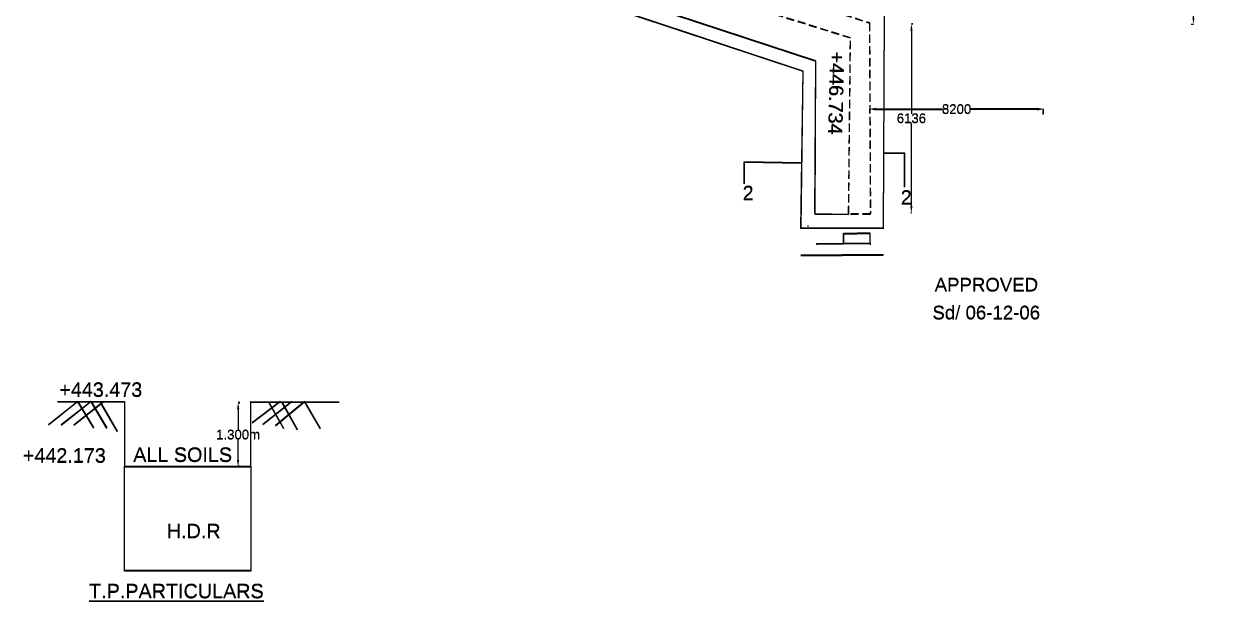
# Model space of a CAD drawing. Header units: inches. Extents: x 112 to 101600, y 95 to 62139.
# Drawn here: x 63748 to 101521, y 1559 to 19922 of the extents above; entities that cross this region are included whole.
import ezdxf

# ---------------------------------------------------------------- set-up
doc = ezdxf.new("R2010")
doc.units = ezdxf.units.IN
doc.header["$MEASUREMENT"] = 0
doc.linetypes.add('HIDDEN2', pattern=[0.1875, 0.125, -0.0625])
for name, color, linetype in [('DIM', 7, 'Continuous'), ('DIMENSION', 255, 'Continuous'), ('DRAWING', 7, 'Continuous'), ('TEXT', 255, 'Continuous')]:
    doc.layers.add(name, color=color, linetype=linetype)
doc.styles.add('Annotative', font='arial.ttf')
doc.styles.get("Standard").update_dxf_attribs({"font": 'arial.ttf'})
doc.dimstyles.new('HOZ', dxfattribs={"dimtxt": 300, "dimasz": 200, "dimexe": 0.18, "dimexo": 0.0625, "dimgap": 0.09, "dimtad": 0, "dimtih": 1, "dimtoh": 1, "dimdec": 0, "dimzin": 0, "dimdsep": 46, "dimtxsty": 'Standard', "dimcen": 0, "dimadec": 0, "dimazin": 0, "dimtfac": 1, "dimtdec": 0, "dimtofl": 0, "dimtmove": 0, "dimatfit": 3, "dimfxl": 1, "dimtolj": 1, "dimtzin": 0, "dimarcsym": 0})
doc.dimstyles.get("Standard").update_dxf_attribs({"dimtxt": 0.18, "dimasz": 0.18, "dimexe": 0.18, "dimexo": 0.0625, "dimgap": 0.09, "dimtad": 0, "dimtih": 1, "dimtoh": 1, "dimdec": 4, "dimzin": 0, "dimdsep": 46, "dimtxsty": 'Standard', "dimblk": 'OBLIQUE', "dimcen": 0.09, "dimadec": 0, "dimazin": 0, "dimtfac": 1, "dimtdec": 4, "dimtofl": 0, "dimtmove": 0, "dimatfit": 3, "dimfxl": 1, "dimtolj": 1, "dimtzin": 0, "dimarcsym": 0})

# ---------------------------------------------------------------- blocks, each defined once
blk = doc.blocks.new('_Oblique')
at = {"color": 0, "linetype": 'ByBlock', "lineweight": -2}
blk.add_line((-0.5, -0.5), (0.5, 0.5), dxfattribs=at)
blk = doc.blocks.new('*D34')
at = {"layer": 'Defpoints', "color": 0, "transparency": 16777216}
for p in [(88686, 13471), (88692, 13471), (88692, 13470)]:
    blk.add_point(p, dxfattribs=at)
at = {"layer": 'DIMENSION', "color": 0, "lineweight": -2, "transparency": 16777216}
for p, q in [((88686, 13471), (88686, 13470)), ((88686, 13470), (88689, 13470)), ((88692, 13470), (88690, 13470)), ((88692, 13471), (88692, 13470))]:
    blk.add_line(p, q, dxfattribs=at)
at = {"layer": 'DIMENSION', "color": 0, "lineweight": -2, "transparency": 16777216, "xscale": 0.18, "yscale": 0.18, "zscale": 0.18, "rotation": 180}
blk.add_blockref('_Oblique', (88686, 13470), dxfattribs=at)
at = {"layer": 'DIMENSION', "color": 0, "lineweight": -2, "transparency": 16777216, "xscale": 0.18, "yscale": 0.18, "zscale": 0.18}
blk.add_blockref('_Oblique', (88692, 13470), dxfattribs=at)
at = {"layer": 'DIMENSION', "color": 0, "transparency": 16777216, "insert": (88689, 13470), "char_height": 0.18, "attachment_point": 5}
blk.add_mtext('\\A1;5800', dxfattribs=at)
blk = doc.blocks.new('_ArchTick')
at = {"color": 0, "linetype": 'ByBlock', "const_width": 0.15}
blk.add_lwpolyline([(-0.5, -0.5), (0.5, 0.5)], dxfattribs=at)
blk = doc.blocks.new('*D2')
at = {"layer": 'Defpoints', "color": 0, "transparency": 16777216}
blk.add_point((88698, 13476), dxfattribs=at)
blk.add_point((88698, 13476), dxfattribs=at)
blk.add_point((88698, 13476), dxfattribs=at)
at = {"layer": 'TEXT', "color": 0, "linetype": 'Continuous', "lineweight": -2, "transparency": 16777216}
blk.add_line((88698, 13476), (88698, 13476), dxfattribs=at)
at = {"layer": 'TEXT', "color": 0, "lineweight": -2, "transparency": 16777216}
blk.add_line((88698, 13476), (88698, 13476), dxfattribs=at)
blk.add_line((88698, 13476), (88698, 13476), dxfattribs=at)
blk.add_line((88698, 13476), (88698, 13476), dxfattribs=at)
at = {"layer": 'TEXT', "color": 0, "lineweight": -2, "transparency": 16777216, "xscale": 0.18, "yscale": 0.18, "zscale": 0.18}
for rotation in [90, 270]:
    blk.add_blockref('_ArchTick', (88698, 13476), dxfattribs=dict(at, rotation=rotation))
at = {"layer": 'TEXT', "color": 0, "transparency": 16777216, "insert": (88698, 13476), "char_height": 0.13, "attachment_point": 5, "rotation": 90, "style": 'Annotative'}
blk.add_mtext('\\A1;650', dxfattribs=at)
blk = doc.blocks.new('*D50')
at = {"layer": 'Defpoints', "color": 0, "transparency": 16777216}
for p in [(100909, 35101), (100883, 19910), (100953, 19910)]:
    blk.add_point(p, dxfattribs=at)
at = {"layer": 'DIM', "color": 0, "lineweight": -2, "transparency": 16777216}
for p, q in [((100909, 35101), (100953, 35101)), ((100953, 34901), (100953, 27619)), ((100953, 20110), (100953, 27312)), ((100884, 19910), (100953, 19910))]:
    blk.add_line(p, q, dxfattribs=at)
at = {"layer": 'DIM', "color": 0, "transparency": 16777216}
for points in [[(100920, 34901), (100987, 34901), (100953, 35101)], [(100920, 20110), (100987, 20110), (100953, 19910)]]:
    blk.add_solid(points, dxfattribs=at)
at = {"layer": 'DIM', "color": 0, "transparency": 16777216, "insert": (100953, 27466), "char_height": 300, "attachment_point": 5}
blk.add_mtext('\\A1;14000', dxfattribs=at)
blk = doc.blocks.new('*D51')
at = {"layer": 'Defpoints', "color": 0, "transparency": 16777216}
for p in [(90661, 17070), (96177, 17198), (96177, 17038)]:
    blk.add_point(p, dxfattribs=at)
at = {"layer": 'DIM', "color": 0, "lineweight": -2, "transparency": 16777216}
for p, q in [((90661, 17070), (90661, 17198)), ((90861, 17198), (92971, 17198)), ((95977, 17198), (93867, 17198)), ((96177, 17038), (96177, 17198))]:
    blk.add_line(p, q, dxfattribs=at)
at = {"layer": 'DIM', "color": 0, "transparency": 16777216}
for points in [[(90861, 17231), (90861, 17165), (90661, 17198)], [(95977, 17231), (95977, 17165), (96177, 17198)]]:
    blk.add_solid(points, dxfattribs=at)
at = {"layer": 'DIM', "color": 0, "transparency": 16777216, "insert": (93419, 17198), "char_height": 300, "attachment_point": 5}
blk.add_mtext('\\A1;8200', dxfattribs=at)
blk = doc.blocks.new('*D23')
at = {"layer": 'Defpoints', "color": 0, "transparency": 16777216}
for p in [(92021, 19899), (91962, 13913), (91982, 13913)]:
    blk.add_point(p, dxfattribs=at)
at = {"layer": 'DIM', "color": 0, "lineweight": -2, "transparency": 16777216}
for p, q in [((92021, 19899), (91982, 19899)), ((91982, 19699), (91982, 17059)), ((91982, 14113), (91982, 16753)), ((91962, 13913), (91982, 13913))]:
    blk.add_line(p, q, dxfattribs=at)
at = {"layer": 'DIM', "color": 0, "transparency": 16777216}
for points in [[(91948, 19699), (92015, 19699), (91982, 19899)], [(91948, 14113), (92015, 14113), (91982, 13913)]]:
    blk.add_solid(points, dxfattribs=at)
at = {"layer": 'DIM', "color": 0, "transparency": 16777216, "insert": (91982, 16906), "char_height": 300, "attachment_point": 5}
blk.add_mtext('\\A1;6136', dxfattribs=at)
blk = doc.blocks.new('*D57')
at = {"layer": 'Defpoints', "color": 0, "transparency": 16777216}
for p in [(70620, 7858), (70565, 5838), (70620, 5838)]:
    blk.add_point(p, dxfattribs=at)
at = {"layer": 'DIM', "color": 0, "lineweight": -2, "transparency": 16777216}
for p, q in [((70620, 7858), (70565, 7858)), ((70565, 7658), (70565, 7001)), ((70565, 6038), (70565, 6695)), ((70620, 5838), (70565, 5838))]:
    blk.add_line(p, q, dxfattribs=at)
at = {"layer": 'DIM', "color": 0, "transparency": 16777216}
for points in [[(70531, 7658), (70598, 7658), (70565, 7858)], [(70531, 6038), (70598, 6038), (70565, 5838)]]:
    blk.add_solid(points, dxfattribs=at)
at = {"layer": 'DIM', "color": 0, "transparency": 16777216, "insert": (70565, 6848), "char_height": 300, "attachment_point": 5}
blk.add_mtext('\\A1;1.300m', dxfattribs=at)
blk = doc.blocks.new('*D31')
at = {"layer": 'Defpoints', "color": 0, "transparency": 16777216}
for p in [(88467, 12555), (91086, 12555), (91086, 12555)]:
    blk.add_point(p, dxfattribs=at)
at = {"layer": 'DIMENSION', "color": 0, "lineweight": -2, "transparency": 16777216}
for p, q in [((88467, 12555), (88467, 12555)), ((88467, 12555), (89776, 12555)), ((91086, 12555), (89777, 12555)), ((91086, 12555), (91086, 12555))]:
    blk.add_line(p, q, dxfattribs=at)
at = {"layer": 'DIMENSION', "color": 0, "lineweight": -2, "transparency": 16777216, "xscale": 0.18, "yscale": 0.18, "zscale": 0.18, "rotation": 180}
blk.add_blockref('_Oblique', (88467, 12555), dxfattribs=at)
at = {"layer": 'DIMENSION', "color": 0, "lineweight": -2, "transparency": 16777216, "xscale": 0.18, "yscale": 0.18, "zscale": 0.18}
blk.add_blockref('_Oblique', (91086, 12555), dxfattribs=at)
at = {"layer": 'DIMENSION', "color": 0, "transparency": 16777216, "insert": (89776, 12555), "char_height": 0.18, "attachment_point": 5}
blk.add_mtext('\\A1;2600', dxfattribs=at)
blk = doc.blocks.new('*D32')
at = {"layer": 'Defpoints', "color": 0, "transparency": 16777216}
for p in [(88976, 12889), (90681, 12921), (90681, 12889)]:
    blk.add_point(p, dxfattribs=at)
at = {"layer": 'DIM', "color": 0, "lineweight": -2, "transparency": 16777216}
for p, q in [((88976, 12889), (88976, 12921)), ((88976, 12921), (89828, 12921)), ((90681, 12921), (89829, 12921)), ((90681, 12889), (90681, 12921))]:
    blk.add_line(p, q, dxfattribs=at)
at = {"layer": 'DIM', "color": 0, "lineweight": -2, "transparency": 16777216, "xscale": 0.18, "yscale": 0.18, "zscale": 0.18, "rotation": 180}
blk.add_blockref('_Oblique', (88976, 12921), dxfattribs=at)
at = {"layer": 'DIM', "color": 0, "lineweight": -2, "transparency": 16777216, "xscale": 0.18, "yscale": 0.18, "zscale": 0.18}
blk.add_blockref('_Oblique', (90681, 12921), dxfattribs=at)
at = {"layer": 'DIM', "color": 0, "transparency": 16777216, "insert": (89828, 12921), "char_height": 0.18, "attachment_point": 5}
blk.add_mtext('\\A1;1800', dxfattribs=at)
blk = doc.blocks.new('*D33')
at = {"layer": 'Defpoints', "color": 0, "transparency": 16777216}
for p in [(90668, 13247), (89828, 12921), (90668, 12921)]:
    blk.add_point(p, dxfattribs=at)
at = {"layer": 'DIMENSION', "color": 0, "lineweight": -2, "transparency": 16777216}
for p, q in [((89828, 12921), (89828, 13247)), ((89828, 13247), (90248, 13247)), ((90668, 13247), (90249, 13247)), ((90668, 12921), (90668, 13247))]:
    blk.add_line(p, q, dxfattribs=at)
at = {"layer": 'DIMENSION', "color": 0, "lineweight": -2, "transparency": 16777216, "xscale": 0.18, "yscale": 0.18, "zscale": 0.18, "rotation": 180}
blk.add_blockref('_Oblique', (89828, 13247), dxfattribs=at)
at = {"layer": 'DIMENSION', "color": 0, "lineweight": -2, "transparency": 16777216, "xscale": 0.18, "yscale": 0.18, "zscale": 0.18}
blk.add_blockref('_Oblique', (90668, 13247), dxfattribs=at)
at = {"layer": 'DIMENSION', "color": 0, "transparency": 16777216, "insert": (90248, 13247), "char_height": 0.18, "attachment_point": 5}
blk.add_mtext('\\A1;600', dxfattribs=at)
blk = doc.blocks.new('*D97')
at = {"layer": 'Defpoints', "color": 0, "transparency": 16777216}
for p in [(88691, 13488), (88697, 13488), (88697, 13488)]:
    blk.add_point(p, dxfattribs=at)
at = {"layer": 'DIMENSION', "color": 0, "lineweight": -2, "transparency": 16777216}
for p, q in [((88691, 13488), (88691, 13488)), ((88691, 13488), (88693, 13488)), ((88697, 13488), (88694, 13488)), ((88697, 13488), (88697, 13488))]:
    blk.add_line(p, q, dxfattribs=at)
at = {"layer": 'DIMENSION', "color": 0, "lineweight": -2, "transparency": 16777216, "xscale": 0.18, "yscale": 0.18, "zscale": 0.18, "rotation": 180}
blk.add_blockref('_Oblique', (88691, 13488), dxfattribs=at)
at = {"layer": 'DIMENSION', "color": 0, "lineweight": -2, "transparency": 16777216, "xscale": 0.18, "yscale": 0.18, "zscale": 0.18}
blk.add_blockref('_Oblique', (88697, 13488), dxfattribs=at)
at = {"layer": 'DIMENSION', "color": 0, "transparency": 16777216, "insert": (88694, 13488), "char_height": 0.18, "attachment_point": 5}
blk.add_mtext('\\A1;5800', dxfattribs=at)
blk = doc.blocks.new('*D65')
at = {"layer": 'Defpoints', "color": 0, "transparency": 16777216}
for p in [(88702, 13494), (88702, 13493), (88702, 13493)]:
    blk.add_point(p, dxfattribs=at)
at = {"layer": 'TEXT', "color": 0, "linetype": 'Continuous', "lineweight": -2, "transparency": 16777216}
blk.add_line((88702, 13494), (88703, 13494), dxfattribs=at)
at = {"layer": 'TEXT', "color": 0, "lineweight": -2, "transparency": 16777216}
for p, q in [((88702, 13494), (88702, 13494)), ((88702, 13493), (88703, 13493)), ((88702, 13493), (88702, 13493))]:
    blk.add_line(p, q, dxfattribs=at)
at = {"layer": 'TEXT', "color": 0, "lineweight": -2, "transparency": 16777216, "xscale": 0.18, "yscale": 0.18, "zscale": 0.18}
for p, rotation in [((88702, 13494), 90), ((88702, 13493), 270)]:
    blk.add_blockref('_ArchTick', p, dxfattribs=dict(at, rotation=rotation))
at = {"layer": 'TEXT', "color": 0, "transparency": 16777216, "insert": (88702, 13494), "char_height": 0.13, "attachment_point": 5, "rotation": 90, "style": 'Annotative'}
blk.add_mtext('\\A1;650', dxfattribs=at)
blk = doc.blocks.new('*D114')
at = {"layer": 'Defpoints', "color": 0, "transparency": 16777216}
for p in [(90665, 17087), (96181, 17215), (96181, 17055)]:
    blk.add_point(p, dxfattribs=at)
at = {"layer": 'DIM', "color": 0, "lineweight": -2, "transparency": 16777216}
for p, q in [((90665, 17087), (90665, 17216)), ((90865, 17215), (92976, 17215)), ((95981, 17215), (93871, 17215)), ((96181, 17055), (96181, 17216))]:
    blk.add_line(p, q, dxfattribs=at)
at = {"layer": 'DIM', "color": 0, "transparency": 16777216}
for points in [[(90865, 17249), (90865, 17182), (90665, 17215)], [(95981, 17249), (95981, 17182), (96181, 17215)]]:
    blk.add_solid(points, dxfattribs=at)
at = {"layer": 'DIM', "color": 0, "transparency": 16777216, "insert": (93423, 17215), "char_height": 300, "attachment_point": 5}
blk.add_mtext('\\A1;8200', dxfattribs=at)
blk = doc.blocks.new('*D86')
at = {"layer": 'Defpoints', "color": 0, "transparency": 16777216}
for p in [(92025, 19916), (91966, 13931), (91986, 13931)]:
    blk.add_point(p, dxfattribs=at)
at = {"layer": 'DIM', "color": 0, "lineweight": -2, "transparency": 16777216}
for p, q in [((92025, 19916), (91986, 19916)), ((91986, 19716), (91986, 17077)), ((91986, 14131), (91986, 16770)), ((91966, 13931), (91986, 13931))]:
    blk.add_line(p, q, dxfattribs=at)
at = {"layer": 'DIM', "color": 0, "transparency": 16777216}
for points in [[(91953, 19716), (92020, 19716), (91986, 19916)], [(91953, 14131), (92020, 14131), (91986, 13931)]]:
    blk.add_solid(points, dxfattribs=at)
at = {"layer": 'DIM', "color": 0, "transparency": 16777216, "insert": (91986, 16923), "char_height": 300, "attachment_point": 5}
blk.add_mtext('\\A1;6136', dxfattribs=at)
blk = doc.blocks.new('*D120')
at = {"layer": 'Defpoints', "color": 0, "transparency": 16777216}
for p in [(70624, 7876), (70569, 5855), (70624, 5855)]:
    blk.add_point(p, dxfattribs=at)
at = {"layer": 'DIM', "color": 0, "lineweight": -2, "transparency": 16777216}
for p, q in [((70624, 7876), (70569, 7876)), ((70569, 7676), (70569, 7019)), ((70569, 6055), (70569, 6712)), ((70624, 5855), (70569, 5855))]:
    blk.add_line(p, q, dxfattribs=at)
at = {"layer": 'DIM', "color": 0, "transparency": 16777216}
for points in [[(70536, 7676), (70603, 7676), (70569, 7876)], [(70536, 6055), (70603, 6055), (70569, 5855)]]:
    blk.add_solid(points, dxfattribs=at)
at = {"layer": 'DIM', "color": 0, "transparency": 16777216, "insert": (70569, 6866), "char_height": 300, "attachment_point": 5}
blk.add_mtext('\\A1;1.300m', dxfattribs=at)
blk = doc.blocks.new('*D94')
at = {"layer": 'Defpoints', "color": 0, "transparency": 16777216}
for p in [(88471, 12572), (91091, 12572), (91091, 12572)]:
    blk.add_point(p, dxfattribs=at)
at = {"layer": 'DIMENSION', "color": 0, "lineweight": -2, "transparency": 16777216}
for p, q in [((88471, 12573), (88471, 12573)), ((88471, 12572), (89781, 12572)), ((91091, 12572), (89781, 12572)), ((91091, 12573), (91091, 12573))]:
    blk.add_line(p, q, dxfattribs=at)
at = {"layer": 'DIMENSION', "color": 0, "lineweight": -2, "transparency": 16777216, "xscale": 0.18, "yscale": 0.18, "zscale": 0.18, "rotation": 180}
blk.add_blockref('_Oblique', (88471, 12572), dxfattribs=at)
at = {"layer": 'DIMENSION', "color": 0, "lineweight": -2, "transparency": 16777216, "xscale": 0.18, "yscale": 0.18, "zscale": 0.18}
blk.add_blockref('_Oblique', (91091, 12572), dxfattribs=at)
at = {"layer": 'DIMENSION', "color": 0, "transparency": 16777216, "insert": (89781, 12572), "char_height": 0.18, "attachment_point": 5}
blk.add_mtext('\\A1;2600', dxfattribs=at)
blk = doc.blocks.new('*D95')
at = {"layer": 'Defpoints', "color": 0, "transparency": 16777216}
for p in [(88980, 12906), (90686, 12939), (90686, 12906)]:
    blk.add_point(p, dxfattribs=at)
at = {"layer": 'DIM', "color": 0, "lineweight": -2, "transparency": 16777216}
for p, q in [((88980, 12906), (88980, 12939)), ((88980, 12939), (89833, 12939)), ((90686, 12939), (89833, 12939)), ((90686, 12906), (90686, 12939))]:
    blk.add_line(p, q, dxfattribs=at)
at = {"layer": 'DIM', "color": 0, "lineweight": -2, "transparency": 16777216, "xscale": 0.18, "yscale": 0.18, "zscale": 0.18, "rotation": 180}
blk.add_blockref('_Oblique', (88980, 12939), dxfattribs=at)
at = {"layer": 'DIM', "color": 0, "lineweight": -2, "transparency": 16777216, "xscale": 0.18, "yscale": 0.18, "zscale": 0.18}
blk.add_blockref('_Oblique', (90686, 12939), dxfattribs=at)
at = {"layer": 'DIM', "color": 0, "transparency": 16777216, "insert": (89833, 12939), "char_height": 0.18, "attachment_point": 5}
blk.add_mtext('\\A1;1800', dxfattribs=at)
blk = doc.blocks.new('*D96')
at = {"layer": 'Defpoints', "color": 0, "transparency": 16777216}
for p in [(90673, 13265), (89833, 12939), (90673, 12939)]:
    blk.add_point(p, dxfattribs=at)
at = {"layer": 'DIMENSION', "color": 0, "lineweight": -2, "transparency": 16777216}
for p, q in [((89833, 12939), (89833, 13265)), ((89833, 13265), (90252, 13265)), ((90673, 13265), (90253, 13265)), ((90673, 12939), (90673, 13265))]:
    blk.add_line(p, q, dxfattribs=at)
at = {"layer": 'DIMENSION', "color": 0, "lineweight": -2, "transparency": 16777216, "xscale": 0.18, "yscale": 0.18, "zscale": 0.18, "rotation": 180}
blk.add_blockref('_Oblique', (89833, 13265), dxfattribs=at)
at = {"layer": 'DIMENSION', "color": 0, "lineweight": -2, "transparency": 16777216, "xscale": 0.18, "yscale": 0.18, "zscale": 0.18}
blk.add_blockref('_Oblique', (90673, 13265), dxfattribs=at)
at = {"layer": 'DIMENSION', "color": 0, "transparency": 16777216, "insert": (90253, 13265), "char_height": 0.18, "attachment_point": 5}
blk.add_mtext('\\A1;600', dxfattribs=at)

msp = doc.modelspace()

# ---------------------------------------------------------------- linework, layer by layer
at = {"layer": 'DRAWING'}
for points in [[(74044.64411, 23713.58753), (74052.98526, 20907.73986), (80449.29331, 21096.28502), (88530.4931, 18410.82426), (88456.54423, 13424.58138), (91090.69246, 13413.29048), (91126.07611, 20193.67035), (90701.6679, 20361.78097), (90695.50295, 35138.41694), (90738.75521, 40664.86546), (90743.90682, 41345.41237), (90083.17931, 41337.82644), (90048.94981, 35657.69768), (81224.56446, 32706.77993), (76662.05414, 31385.13961), (76681.57792, 27533.59457), (75996.64395, 27527.29359), (73605.53817, 27522.33105)], [(74049.14554, 23730.98673), (74057.4867, 20925.13906), (80453.79474, 21113.68422), (88534.99453, 18428.22346), (88461.04567, 13441.98059), (91095.19389, 13430.68968), (91130.57755, 20211.06955), (90706.16933, 20379.18017), (90700.00439, 35155.81614), (90743.25664, 40682.26467), (90748.40825, 41362.81157), (90087.68074, 41355.22564), (90053.45125, 35675.09688), (81229.0659, 32724.17913), (76666.55557, 31402.53881), (76686.07935, 27550.99377), (76001.14538, 27544.6928), (73610.0396, 27539.73026)], [(88912.78906, 13885.3449), (88943.64645, 18725.11375), (80712.98466, 21437.74711), (74508.514, 21208.75199)], [(88917.2905, 13902.74411), (88948.14789, 18742.51295), (80717.48609, 21455.14631), (74513.01544, 21226.15119)], [(88912.66568, 13865.99337), (89984.76561, 13854.84839)], [(88917.16711, 13883.39258), (89989.26705, 13872.24759)], [(88686.30321, 13470.93936), (88686.32229, 13475.14105), (88692.1231, 13475.14105), (88692.10321, 13470.93936)], [(88686.30321, 13470.93936), (88692.10321, 13470.93936)], [(88690.80464, 13488.33856), (88690.82373, 13492.54025), (88696.62453, 13492.54025), (88696.60464, 13488.33856)], [(88690.80464, 13488.33856), (88696.60464, 13488.33856)], [(65459.14565, 7896.88912), (64539.79103, 7158.81766)], [(65463.64708, 7914.28832), (64544.29246, 7176.21686)], [(64820.08774, 7898.98412), (66949.30928, 7892.00397), (66949.30928, 5837.99884)], [(64824.58917, 7916.38333), (66953.81071, 7909.40317), (66953.81071, 5855.39804)], [(65884.69851, 7895.49404), (64933.32984, 7149.1513)], [(65889.19994, 7912.89325), (64937.83127, 7166.5505)], [(66281.72942, 7894.19247), (65346.22346, 7145.92924)], [(66286.23086, 7911.59167), (65350.72489, 7163.32844)], [(65459.14565, 7896.88912), (65962.33758, 7062.15457)], [(65463.64708, 7914.28832), (65966.83901, 7079.55377)], [(65884.69851, 7895.49404), (66384.90839, 7052.4882)], [(65889.19994, 7912.89325), (66389.40982, 7069.8874)], [(66204.67459, 7832.56026), (66717.94967, 6948.55665)], [(66209.17603, 7849.95947), (66722.45111, 6965.95586)], [(70969.36734, 5837.99884), (70971.68798, 7891.6594), (73778.13229, 7886.99074)], [(70973.86877, 5855.39804), (70976.18941, 7909.0586), (73782.63373, 7904.38994)], [(71895.40655, 7890.12275), (71018.38117, 7220.13218)], [(71899.90799, 7907.52195), (71022.8826, 7237.53138)], [(72266.84307, 7889.50484), (71353.98384, 7166.49609)], [(72271.34451, 7906.90405), (71358.48527, 7183.89529)], [(71528.54172, 7890.73304), (72007.28989, 7050.28468)], [(71533.04316, 7908.13225), (72011.79133, 7067.68388)], [(72674.06932, 7888.8274), (71752.23183, 7130.73882)], [(72678.57076, 7906.2266), (71756.73326, 7148.13802)], [(71949.155, 7890.03333), (72441.33558, 7014.52741)], [(71953.65644, 7907.43254), (72445.83701, 7031.92661)], [(72674.06932, 7888.8274), (73175.18624, 7036.87575)], [(72678.57076, 7906.2266), (73179.68767, 7054.27495)]]:
    msp.add_lwpolyline(points, dxfattribs=at)
at = {"layer": 'DRAWING', "color": 3, "linetype": 'HIDDEN2', "ltscale": 2000}
for points in [[(76657.36202, 24552.96318), (90646.69926, 19940.14626), (90676.29566, 13860.64292), (89984.82585, 13860.64292), (90043.04595, 19461.16767), (76767.53131, 23600.25667)], [(76661.86345, 24570.36238), (90651.20069, 19957.54546), (90680.79709, 13878.04212), (89989.32728, 13878.04212), (90047.54738, 19478.56687), (76772.03275, 23617.65587)]]:
    msp.add_lwpolyline(points, dxfattribs=at)
at = {"layer": 'DRAWING'}
for points in [[(66949.41642, 5837.99884), (70969.36734, 5837.99884), (70969.36734, 2520.17572), (66949.41642, 2520.17572)], [(66953.91786, 5855.39804), (70973.86877, 5855.39804), (70973.86877, 2537.57493), (66953.91786, 2537.57493)]]:
    msp.add_lwpolyline(points, close=True, dxfattribs=at)

# ---------------------------------------------------------------- texts
at = {"layer": 'DIM', "char_height": 450, "attachment_point": 5, "rotation": 268.669839914}
for insert in [(89585.37491, 17708.66264), (89589.87634, 17726.06184)]:
    msp.add_mtext('\\A1;+446.734', dxfattribs=dict(at, insert=insert))
at = {"layer": 'DIM', "char_height": 450, "attachment_point": 5}
for s, insert in [('\\A1;2', (86787.47389, 14530.83071)), ('\\A1;2', (86791.97532, 14548.22991)), ('\\A1;2', (91816.58327, 14390.32611)), ('\\A1;2', (91821.08471, 14407.72532)), ('\\A1;+443.473', (66195.81897, 8276.17369)), ('\\A1;+443.473', (66200.3204, 8293.5729)), ('\\A1;+442.173', (65041.78916, 6199.10805)), ('\\A1;ALL SOILS', (68800.54583, 6207.28035)), ('\\A1;ALL SOILS', (68805.04726, 6224.67955)), ('\\A1;+442.173', (65037.28773, 6181.70885)), ('\\A1;H.D.R', (69152.11058, 3784.85012)), ('\\A1;H.D.R', (69156.61202, 3802.24932)), ('\\A1;{\\LT.P.PARTICULARS}', (68601.57203, 1871.11342)), ('\\A1;{\\LT.P.PARTICULARS}', (68606.07346, 1888.51263))]:
    msp.add_mtext(s, dxfattribs=dict(at, insert=insert))
at = {"layer": 'TEXT'}
for s, height, p in [(' APPROVED', 424.0076, (92555.90432, 11403.81637)), (' APPROVED', 424.0076, (92560.40576, 11421.21557)), ('Sd/ 06-12-06', 424.0076001, (92650.22898, 10517.88058)), ('Sd/ 06-12-06', 424.0076001, (92654.73041, 10535.27978))]:
    msp.add_text(s, height=height, dxfattribs=at).set_placement(p)
at = {"layer": 'TEXT', "char_height": 0.17, "width": 3.7016143, "attachment_point": 5}
for insert in [(88688.8305, 13470.01578), (88693.33194, 13487.41498)]:
    msp.add_mtext('{\\LSECTIONAL PLAN OF PIER}', dxfattribs=dict(at, insert=insert))

# ---------------------------------------------------------------- dimensions: what is measured, and where the dimension line sits
at = {"layer": 'DIM'}
dim = msp.add_linear_dim(base=(100953.24185, 19910.0272), p1=(100909.1216, 35101.18817), p2=(100883.49656, 19910.0272), angle=90, text='14000', dimstyle='HOZ', dxfattribs=at)
dim.commit()
dim.dimension.update_dxf_attribs({"geometry": '*D50', "text_midpoint": (100953.24185, 27465.69415), "dimtype": 160})
for base, p1, p2, text, picture, middle in [((91981.7112, 13913.28702), (92020.82571, 19898.55725), (91961.59014, 13913.28702), '6136', '*D23', (91981.7112, 16905.92214)), ((91986.21264, 13930.68622), (92025.32714, 19915.95646), (91966.09157, 13930.68622), '6136', '*D86', (91986.21264, 16923.32134)), ((70564.71498, 5837.99884), (70619.95585, 7858.21569), (70619.95585, 5837.99884), '1.300m', '*D57', (70564.71498, 6848.10726)), ((70569.21642, 5855.39804), (70624.45729, 7875.6149), (70624.45729, 5855.39804), '1.300m', '*D120', (70569.21642, 6865.50647))]:
    dim = msp.add_linear_dim(base=base, p1=p1, p2=p2, angle=90, text=text, dimstyle='HOZ', dxfattribs=at)
    dim.commit()
    dim.dimension.update_dxf_attribs({"geometry": picture, "text_midpoint": middle})
for base, p1, p2, text, dimstyle, picture, middle in [((96176.88954, 17198.00181), (90660.67177, 17070.0012), (96176.88954, 17037.87504), '8200', 'HOZ', '*D51', (93418.78066, 17198.00181)), ((96181.39098, 17215.40102), (90665.17321, 17087.40041), (96181.39098, 17055.27425), '8200', 'HOZ', '*D114', (93423.28209, 17215.40102)), ((90681.02623, 12921.31446), (88975.67397, 12888.91832), (90681.02623, 12888.91832), '1800', 'Standard', '*D32', (89828.3501, 12921.31446)), ((90685.52767, 12938.71366), (88980.1754, 12906.31753), (90685.52767, 12906.31753), '1800', 'Standard', '*D95', (89832.85154, 12938.71366))]:
    dim = msp.add_linear_dim(base=base, p1=p1, p2=p2, text=text, dimstyle=dimstyle, dxfattribs=at)
    dim.commit()
    dim.dimension.update_dxf_attribs({"geometry": picture, "text_midpoint": middle})
at = {"layer": 'DIMENSION'}
for base, p1, p2, text, picture, middle in [((88692.10321, 13470.49087), (88686.30321, 13470.93936), (88692.10321, 13470.93936), '5800', '*D34', (88689.20321, 13470.49087)), ((88696.60464, 13487.89008), (88690.80464, 13488.33856), (88696.60464, 13488.33856), '5800', '*D97', (88693.70464, 13487.89008)), ((90668.19992, 13247.31424), (89828.3501, 12921.31446), (90668.19992, 12921.31446), '600', '*D33', (90248.27501, 13247.31424)), ((90672.70136, 13264.71344), (89832.85154, 12938.71366), (90672.70136, 12938.71366), '600', '*D96', (90252.77645, 13264.71344))]:
    dim = msp.add_linear_dim(base=base, p1=p1, p2=p2, text=text, dimstyle='Standard', dxfattribs=at)
    dim.commit()
    dim.dimension.update_dxf_attribs({"geometry": picture, "text_midpoint": middle, "dimtype": 160})
for base, p1, p2, picture, middle in [((91086.21373, 12555.05611), (88466.75496, 12555.05611), (91086.21373, 12555.05611), '*D31', (89776.48435, 12555.05611)), ((91090.71517, 12572.45532), (88471.25639, 12572.45532), (91090.71517, 12572.45532), '*D94', (89780.98578, 12572.45532))]:
    dim = msp.add_linear_dim(base=base, p1=p1, p2=p2, text='2600', dimstyle='Standard', dxfattribs=at)
    dim.commit()
    dim.dimension.update_dxf_attribs({"geometry": picture, "text_midpoint": middle})
at = {"layer": 'TEXT'}
for base, p1, p2, picture, middle in [((88697.95732, 13475.84928), (88697.72228, 13476.47225), (88697.71784, 13475.84928), '*D2', (88697.94859, 13476.17604)), ((88702.45876, 13493.24848), (88702.22372, 13493.87146), (88702.21928, 13493.24848), '*D65', (88702.45002, 13493.57524))]:
    dim = msp.add_linear_dim(base=base, p1=p1, p2=p2, angle=90, text='650', dimstyle='Standard', override={"dimtxt": 0.13, "dimtad": 2, "dimjust": 0, "dimtih": 1, "dimtxsty": 'Annotative', "dimblk1": 'ArchTick', "dimblk2": 'ArchTick', "dimsah": 1, "dimtofl": 0, "dimtmove": 2, "dimatfit": 0}, dxfattribs=at)
    dim.commit()
    dim.dimension.update_dxf_attribs({"geometry": picture, "text_midpoint": middle, "dimtype": 160, "text_rotation": 90})

# ---------------------------------------------------------------- leaders
at = {"layer": 'DRAWING'}
for points in [[(86666.68957, 14829.04652), (86666.68957, 15519.84864), (88487.21784, 15492.84915)], [(86671.19101, 14846.44572), (86671.19101, 15537.24784), (88491.71928, 15510.24835)], [(91766.14556, 14723.70447), (91766.14556, 15789.13697), (91103.10895, 15792.59705)], [(91770.647, 14741.10368), (91770.647, 15806.53618), (91107.61039, 15809.99626)]]:
    msp.add_leader(points, dimstyle='Standard', override={"dimgap": 0.09, "dimtad": 0}, dxfattribs=at)

doc.saveas('drawing.dxf')
